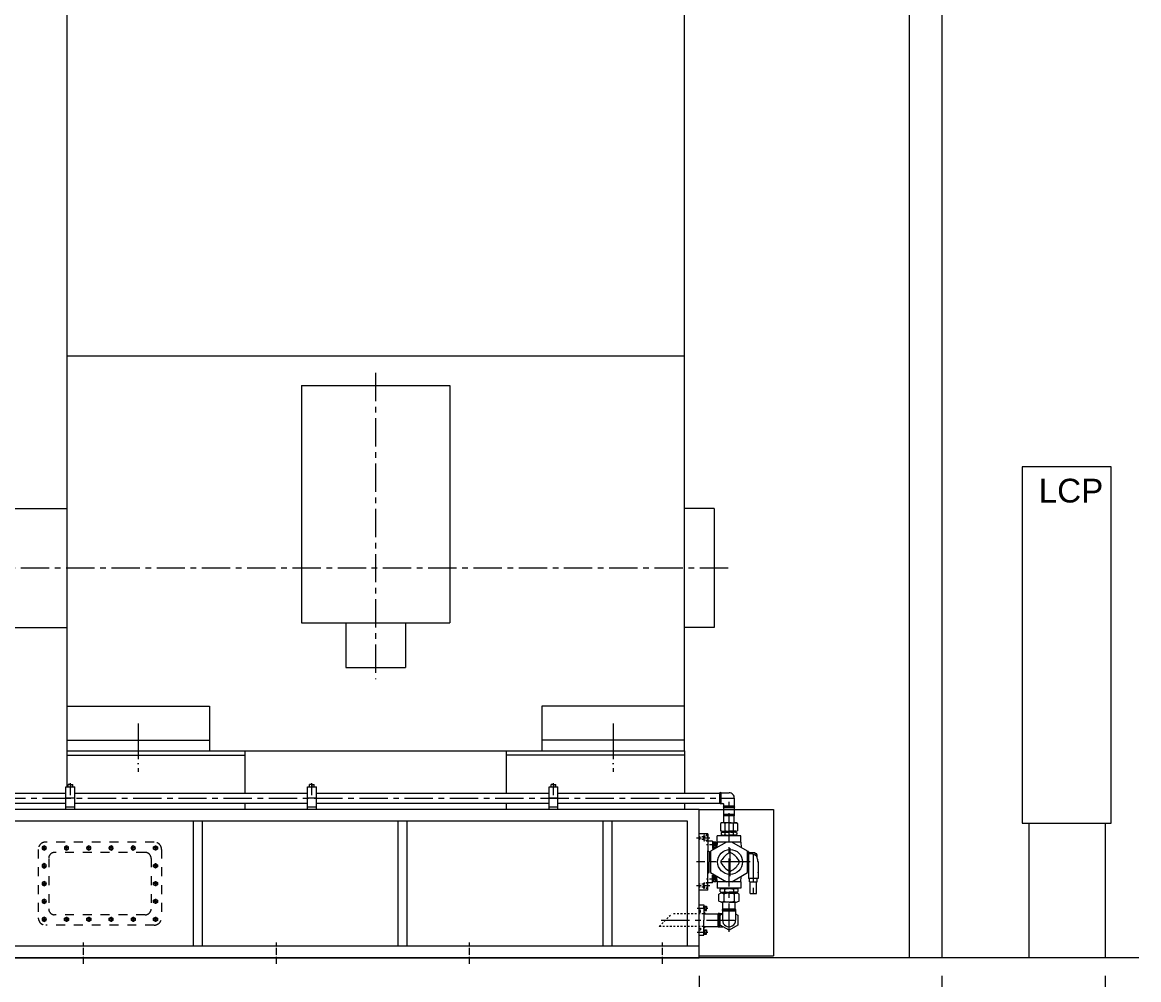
# Model space of a CAD drawing. Header units: inches. Extents: x -7 to 38035, y 41 to 29026.
# Drawn here: x 20346 to 24105, y 16643 to 19866 of the extents above; entities that cross this region are included whole.
import ezdxf

# ---------------------------------------------------------------- set-up
doc = ezdxf.new("R2010")
doc.units = ezdxf.units.IN
doc.header["$MEASUREMENT"] = 0
for name, pattern in [('ACAD_ISO04W100', [30, 24, -3, 0, -3]), ('CENTER', [50.8, 31.75, -6.35, 6.35, -6.35]), ('EB_DASH', [6, 3, -3])]:
    doc.linetypes.add(name, pattern=pattern)
doc.layers.get('Defpoints').update_dxf_attribs({"lineweight": 5})
for name, color, linetype, lineweight in [('06___ANNOTATIONS', 7, 'Continuous', 5), ('CAXA0', 7, 'Continuous', 5), ('CAXA1', 5, 'CENTER', 5)]:
    doc.layers.add(name, color=color, linetype=linetype, lineweight=lineweight)
doc.styles.add('Roman', font='arial.ttf')
doc.styles.get("Standard").update_dxf_attribs({"font": 'arial.ttf'})
doc.dimstyles.new('ISO-25', dxfattribs={"dimscale": 30, "dimtxt": 1.5, "dimasz": 1.5, "dimexe": 2, "dimexo": 2, "dimtad": 1, "dimtih": 1, "dimtoh": 1, "dimdec": 1, "dimlfac": 0.03937, "dimdsep": 46, "dimtxsty": 'Standard', "dimcen": 2.5, "dimclrd": 7, "dimclre": 7, "dimclrt": 7, "dimadec": 0, "dimazin": 0, "dimtfac": 1, "dimtdec": 1, "dimtmove": 0, "dimatfit": 3, "dimfxl": 1, "dimlwd": 5, "dimlwe": 5, "dimarcsym": 0})

# ---------------------------------------------------------------- blocks, each defined once
blk = doc.blocks.new('*D242')
at = {"color": 7, "linetype": 'Continuous', "lineweight": 5, "transparency": 16777216}
for p, q in [((17540.6, 16656.1), (17540.6, 16192.2)), ((22625.7, 16656.1), (22625.7, 16192.2)), ((22565.7, 16252.2), (17600.6, 16252.2))]:
    blk.add_line(p, q, dxfattribs=at)
at = {"color": 7, "transparency": 16777216}
for points in [[(17600.6, 16262.2), (17600.6, 16242.2), (17540.6, 16252.2)], [(22565.7, 16262.2), (22565.7, 16242.2), (22625.7, 16252.2)]]:
    blk.add_solid(points, dxfattribs=at)
at = {"layer": 'Defpoints', "color": 0, "transparency": 16777216}
for p in [(17540.6, 16716.1), (22625.7, 16716.1), (17540.6, 16252.2)]:
    blk.add_point(p, dxfattribs=at)
at = {"color": 7, "lineweight": 5, "transparency": 16777216, "insert": (20085.9, 16376), "char_height": 210, "attachment_point": 5, "style": 'Roman'}
blk.add_mtext('A', dxfattribs=at)
blk = doc.blocks.new('*D250')
at = {"color": 7, "linetype": 'Continuous', "lineweight": 5, "transparency": 16777216}
for p, q in [((23442.9, 16656.1), (23442.9, 15771.9)), ((23992.9, 16656.1), (23992.9, 15771.9)), ((23932.9, 15831.9), (23502.9, 15831.9))]:
    blk.add_line(p, q, dxfattribs=at)
at = {"color": 7, "transparency": 16777216}
for points in [[(23502.9, 15841.9), (23502.9, 15821.9), (23442.9, 15831.9)], [(23932.9, 15841.9), (23932.9, 15821.9), (23992.9, 15831.9)]]:
    blk.add_solid(points, dxfattribs=at)
at = {"layer": 'Defpoints', "color": 0, "transparency": 16777216}
for p in [(23442.9, 16716.1), (23992.9, 16716.1), (23442.9, 15831.9)]:
    blk.add_point(p, dxfattribs=at)
at = {"color": 7, "lineweight": 5, "transparency": 16777216, "insert": (23717.9, 15956.1), "char_height": 210, "width": 37.459, "attachment_point": 5, "style": 'Roman'}
blk.add_mtext('21.7', dxfattribs=at)
blk = doc.blocks.new('*D243')
at = {"color": 7, "linetype": 'Continuous', "lineweight": 5, "transparency": 16777216}
for p, q in [((14452.7, 17017), (14452.7, 15771.9)), ((23442.9, 16650.8), (23442.9, 15771.9)), ((23382.9, 15831.9), (14512.7, 15831.9))]:
    blk.add_line(p, q, dxfattribs=at)
at = {"color": 7, "transparency": 16777216}
for points in [[(14512.7, 15841.9), (14512.7, 15821.9), (14452.7, 15831.9)], [(23382.9, 15841.9), (23382.9, 15821.9), (23442.9, 15831.9)]]:
    blk.add_solid(points, dxfattribs=at)
at = {"layer": 'Defpoints', "color": 0, "transparency": 16777216}
for p in [(14452.7, 17077), (23442.9, 16710.8), (14452.7, 15831.9)]:
    blk.add_point(p, dxfattribs=at)
at = {"color": 7, "lineweight": 5, "transparency": 16777216, "insert": (20092.9, 15959.2), "char_height": 210, "attachment_point": 5, "style": 'Roman'}
blk.add_mtext('C', dxfattribs=at)

msp = doc.modelspace()

# ---------------------------------------------------------------- linework, layer by layer
at = {"color": 7, "lineweight": 5}
for p, q in [((23332.91, 20716.07), (23332.91, 16716.07)), ((23442.91, 20716.07), (23442.91, 16716.07)), ((20495.69, 20288.59), (20495.69, 17413.59)), ((22575.69, 17413.59), (22575.69, 20288.59)), ((20495.69, 18743.59), (22575.69, 18743.59)), ((21285.69, 18643.59), (21785.69, 18643.59)), ((21285.69, 18643.59), (21285.69, 17843.59)), ((21785.69, 18643.59), (21785.69, 17843.59)), ((24012.4, 18369.15), (23712.4, 18369.15)), ((23712.4, 18369.15), (23712.4, 17169.15)), ((24012.4, 17169.15), (24012.4, 18369.15)), ((20175.69, 18228.59), (20495.69, 18228.59)), ((22675.69, 18228.59), (22575.69, 18228.59)), ((22675.69, 18228.59), (22675.69, 17828.59)), ((20175.69, 17828.59), (20495.69, 17828.59)), ((21285.69, 17843.59), (21785.69, 17843.59)), ((21435.69, 17843.59), (21435.69, 17693.59)), ((21635.69, 17843.59), (21635.69, 17693.59)), ((22675.69, 17828.59), (22575.69, 17828.59)), ((21435.69, 17693.59), (21635.69, 17693.59)), ((20495.69, 17563.59), (20975.69, 17563.59)), ((20975.69, 17563.59), (20975.69, 17413.59)), ((22575.69, 17563.59), (22095.69, 17563.59)), ((22095.69, 17563.59), (22095.69, 17413.59)), ((20495.69, 17448.59), (20975.69, 17448.59)), ((22575.69, 17448.59), (22095.69, 17448.59)), ((20495.69, 17413.59), (22575.69, 17413.59)), ((20495.69, 17413.59), (20495.69, 17398.59)), ((21095.69, 17413.59), (21095.69, 17398.59)), ((21975.69, 17413.59), (21975.69, 17398.59)), ((22575.69, 17413.59), (22575.69, 17398.59)), ((20495.69, 17398.59), (21095.69, 17398.59)), ((20495.69, 17398.59), (20495.69, 17292.07)), ((21095.69, 17398.59), (21095.69, 17271.07)), ((22575.69, 17398.59), (21975.69, 17398.59)), ((21975.69, 17398.59), (21975.69, 17271.07)), ((22575.69, 17398.59), (22575.69, 17271.07)), ((20507.82, 17300.07), (20500.03, 17300.07)), ((20500.03, 17292.07), (20500.03, 17300.07)), ((20507.82, 17300.07), (20515.62, 17300.07)), ((20507.82, 17300.07), (20507.82, 17292.07)), ((20515.62, 17292.07), (20515.62, 17300.07)), ((21321.24, 17300.07), (21313.45, 17300.07)), ((21313.45, 17292.07), (21313.45, 17300.07)), ((21321.24, 17300.07), (21329.04, 17300.07)), ((21321.24, 17300.07), (21321.24, 17292.07)), ((21329.04, 17292.07), (21329.04, 17300.07)), ((22134.66, 17300.07), (22126.87, 17300.07)), ((22126.87, 17292.07), (22126.87, 17300.07)), ((22134.66, 17300.07), (22142.46, 17300.07)), ((22134.66, 17300.07), (22134.66, 17292.07)), ((22142.46, 17292.07), (22142.46, 17300.07)), ((19809.4, 17271.07), (20492.82, 17271.07)), ((20492.82, 17216.07), (20492.82, 17292.07)), ((20492.82, 17292.07), (20522.82, 17292.07)), ((20522.82, 17216.07), (20522.82, 17292.07)), ((20522.82, 17271.07), (21306.24, 17271.07)), ((21306.24, 17216.07), (21306.24, 17292.07)), ((21306.24, 17292.07), (21336.24, 17292.07)), ((21336.24, 17216.07), (21336.24, 17292.07)), ((21336.24, 17271.07), (22119.66, 17271.07)), ((22119.66, 17216.07), (22119.66, 17292.07)), ((22119.66, 17292.07), (22149.66, 17292.07)), ((22149.66, 17216.07), (22149.66, 17292.07)), ((22149.66, 17271.07), (22693.67, 17271.07)), ((22695.69, 17267.57), (22693.67, 17271.07)), ((22693.67, 17271.07), (22693.67, 17237.07)), ((22695.69, 17267.57), (22698.84, 17272.07)), ((22695.69, 17254.07), (22695.69, 17267.57)), ((22695.69, 17266.57), (22695.69, 17267.57)), ((22698.84, 17272.07), (22725.69, 17272.07)), ((22698.84, 17236.07), (22698.84, 17272.07)), ((19809.4, 17237.07), (20492.82, 17237.07)), ((20522.82, 17254.07), (20492.82, 17254.07)), ((20492.82, 17224.07), (20522.82, 17224.07)), ((20522.82, 17237.07), (21306.24, 17237.07)), ((21095.69, 17237.07), (21095.69, 17216.07)), ((21336.24, 17254.07), (21306.24, 17254.07)), ((21306.24, 17224.07), (21336.24, 17224.07)), ((21336.24, 17237.07), (22119.66, 17237.07)), ((21975.69, 17237.07), (21975.69, 17216.07)), ((22149.66, 17254.07), (22119.66, 17254.07)), ((22119.66, 17224.07), (22149.66, 17224.07)), ((22149.66, 17237.07), (22693.67, 17237.07)), ((22575.69, 17237.07), (22575.69, 17216.07)), ((22695.69, 17240.57), (22693.67, 17237.07)), ((22695.69, 17254.07), (22695.69, 17240.57)), ((22695.69, 17240.57), (22698.84, 17236.07)), ((22698.84, 17236.07), (22704.72, 17236.07)), ((22707.72, 17227.15), (22707.72, 17233.07)), ((22712.13, 17224.07), (22707.72, 17227.15)), ((22743.66, 17227.15), (22707.72, 17227.15)), ((22712.13, 17224.07), (22707.72, 17220.98)), ((22707.72, 17199.15), (22707.72, 17220.98)), ((22743.66, 17220.98), (22707.72, 17220.98)), ((22712.13, 17224.07), (22739.25, 17224.07)), ((22739.25, 17224.07), (22743.66, 17227.15)), ((22739.25, 17224.07), (22743.66, 17220.98)), ((22743.66, 17227.15), (22743.66, 17252.99)), ((22743.66, 17199.15), (22743.66, 17220.98)), ((22625.69, 17216.07), (19190.23, 17216.07)), ((22625.69, 16716.07), (22625.69, 17216.07)), ((22625.69, 16756.07), (22625.69, 17216.07)), ((22625.69, 17216.07), (22875.69, 17216.07)), ((22712.13, 17196.07), (22707.72, 17199.15)), ((22743.66, 17199.15), (22707.72, 17199.15)), ((22712.13, 17196.07), (22708.64, 17194.04)), ((22742.66, 17194.09), (22708.72, 17194.09)), ((22708.74, 17171.1), (22708.72, 17194.09)), ((22739.25, 17196.07), (22712.13, 17196.07)), ((22739.25, 17196.07), (22743.66, 17199.15)), ((22739.25, 17196.07), (22742.66, 17194.09)), ((22742.65, 17171.1), (22742.66, 17194.09)), ((22875.69, 17216.07), (22875.69, 16722.8)), ((22585.69, 17176.07), (18457.01, 17176.07)), ((20922.06, 16756.07), (20922.06, 17176.07)), ((20952.06, 16756.07), (20952.06, 17176.07)), ((21612.06, 16756.07), (21612.06, 17176.07)), ((21642.06, 16756.07), (21642.06, 17176.07)), ((22302.06, 16756.07), (22302.06, 17176.07)), ((22332.06, 16756.07), (22332.06, 17176.07)), ((22585.69, 16756.07), (22585.69, 17176.07)), ((22697.43, 17168.92), (22697.41, 17144.3)), ((22697.43, 17168.92), (22697.41, 17144.3)), ((22701.2, 17142.11), (22697.41, 17144.3)), ((22701.2, 17142.11), (22697.41, 17144.3)), ((22701.22, 17171.11), (22697.43, 17168.92)), ((22701.22, 17171.11), (22697.43, 17168.92)), ((22725.73, 17171.08), (22701.22, 17171.11)), ((22725.73, 17171.08), (22701.22, 17171.11)), ((22711.58, 17168.91), (22711.56, 17144.29)), ((22711.58, 17168.91), (22711.56, 17144.29)), ((22725.65, 17171.08), (22750.16, 17171.11)), ((22725.65, 17171.08), (22750.16, 17171.11)), ((22739.8, 17168.91), (22739.82, 17144.29)), ((22739.8, 17168.91), (22739.82, 17144.29)), ((22750.16, 17171.11), (22753.95, 17168.92)), ((22750.16, 17171.11), (22753.95, 17168.92)), ((22750.19, 17142.11), (22753.97, 17144.3)), ((22750.19, 17142.11), (22753.97, 17144.3)), ((22753.95, 17168.92), (22753.97, 17144.3)), ((22753.95, 17168.92), (22753.97, 17144.3)), ((23712.4, 17169.15), (24012.4, 17169.15)), ((23735.45, 17169.15), (23735.45, 16716.07)), ((23992.91, 17169.15), (23992.91, 16716.07)), ((22625.69, 16951.07), (22625.69, 17141.07)), ((22654.59, 17134.07), (22625.69, 17134.07)), ((22654.59, 17134.07), (22654.59, 17076.92)), ((22670.59, 17109.07), (22654.59, 17109.07)), ((22716.74, 17106.07), (22663.19, 17075.15)), ((22670.59, 17109.07), (22670.59, 17084.02)), ((22681.09, 17106.07), (22673.09, 17106.07)), ((22673.09, 17106.07), (22673.09, 17088.07)), ((22681.09, 17106.07), (22681.09, 17088.07)), ((22686.14, 17106.07), (22684.83, 17087.64)), ((22686.14, 17106.07), (22686.14, 17127.07)), ((22765.24, 17127.07), (22686.14, 17127.07)), ((22765.24, 17127.07), (22686.14, 17127.07)), ((22765.24, 17106.07), (22686.14, 17106.07)), ((22702.7, 17139.07), (22699.4, 17137.16)), ((22699.4, 17137.16), (22699.4, 17130.97)), ((22702.7, 17129.07), (22699.4, 17130.97)), ((22701.2, 17142.11), (22725.71, 17142.08)), ((22701.2, 17142.11), (22725.71, 17142.08)), ((22702.7, 17139.07), (22725.69, 17139.07)), ((22702.7, 17129.07), (22725.69, 17129.07)), ((22704.69, 17127.07), (22704.69, 17129.07)), ((22706.21, 17142.1), (22706.2, 17139.07)), ((22706.21, 17142.1), (22706.2, 17139.07)), ((22711.55, 17137.07), (22711.55, 17131.06)), ((22750.19, 17142.11), (22725.68, 17142.08)), ((22750.19, 17142.11), (22725.68, 17142.08)), ((22748.68, 17139.07), (22725.69, 17139.07)), ((22748.68, 17129.07), (22725.69, 17129.07)), ((22788.19, 17075.15), (22734.64, 17106.07)), ((22739.83, 17137.07), (22739.83, 17131.06)), ((22745.18, 17142.1), (22745.18, 17139.07)), ((22745.18, 17142.1), (22745.18, 17139.07)), ((22746.69, 17127.07), (22746.69, 17129.07)), ((22748.68, 17139.07), (22751.98, 17137.16)), ((22748.68, 17129.07), (22751.98, 17130.97)), ((22751.98, 17137.16), (22751.98, 17130.97)), ((22765.24, 17106.07), (22765.24, 17127.07)), ((22765.24, 17106.07), (22765.24, 17127.07)), ((22765.24, 17106.07), (22766.56, 17087.64)), ((22654.59, 16944.07), (22654.59, 17076.92)), ((22654.59, 17076.92), (22659, 17074.3)), ((22659, 17074.3), (22659, 17039.07)), ((22663.19, 17075.15), (22663.19, 17002.98)), ((22673.09, 17104.76), (22670.59, 17104.76)), ((22673.09, 17096.34), (22670.59, 17098.53)), ((22673.09, 17095.58), (22670.59, 17097.76)), ((22673.09, 17089.37), (22670.59, 17089.37)), ((22670.59, 17084.02), (22678.56, 17084.02)), ((22681.09, 17101.02), (22673.09, 17101.02)), ((22681.09, 17093.11), (22673.09, 17093.11)), ((22681.09, 17088.07), (22673.09, 17088.07)), ((22788.19, 17002.98), (22788.19, 17075.15)), ((22791.59, 17074.07), (22788.19, 17074.07)), ((22791.59, 17074.07), (22791.59, 16995.46)), ((22791.59, 17071.07), (22812.09, 17071.07)), ((22812.09, 17071.07), (22812.09, 17062.34)), ((22659, 17003.83), (22659, 17039.07)), ((22804.81, 17066.58), (22791.59, 17066.58)), ((22806.31, 17065.04), (22806.31, 17065.08)), ((22817.77, 17066.58), (22812.09, 17066.58)), ((22819.77, 17056.43), (22819.77, 17064.58)), ((22819.77, 17064.58), (22819.77, 17056.43)), ((22822.08, 17048.57), (22822.08, 17040.06)), ((22822.08, 17040.06), (22823.34, 17040.06)), ((22823.34, 17040.06), (22823.34, 17004.07)), ((22654.59, 17001.21), (22659, 17003.83)), ((22663.19, 17002.98), (22716.74, 16972.07)), ((22670.59, 16969.07), (22670.59, 16994.11)), ((22670.59, 16994.11), (22678.56, 16994.11)), ((22734.64, 16972.07), (22788.19, 17002.98)), ((22791.59, 17004.07), (22788.19, 17004.07)), ((22791.59, 17004.07), (22791.59, 16995.46)), ((22791.59, 17002.07), (22791.59, 16983.07)), ((22823.59, 17004.07), (22823.34, 17004.07)), ((22823.59, 17004.07), (22823.59, 16983.07)), ((22823.59, 17002.07), (22823.59, 17004.07)), ((22670.59, 16969.07), (22654.59, 16969.07)), ((22673.09, 16988.76), (22670.59, 16988.76)), ((22673.09, 16980.34), (22670.59, 16982.53)), ((22673.09, 16979.58), (22670.59, 16981.76)), ((22673.09, 16973.37), (22670.59, 16973.37)), ((22681.09, 16990.07), (22673.09, 16990.07)), ((22673.09, 16972.07), (22673.09, 16990.07)), ((22681.09, 16985.02), (22673.09, 16985.02)), ((22681.09, 16977.11), (22673.09, 16977.11)), ((22681.09, 16972.07), (22673.09, 16972.07)), ((22681.09, 16972.07), (22681.09, 16990.07)), ((22686.14, 16972.07), (22684.83, 16990.49)), ((22765.24, 16972.07), (22686.14, 16972.07)), ((22686.14, 16972.07), (22686.14, 16951.07)), ((22765.24, 16972.07), (22766.56, 16990.49)), ((22765.24, 16972.07), (22765.24, 16951.07)), ((22765.24, 16972.07), (22765.24, 16951.07)), ((22823.59, 16983.07), (22791.59, 16983.07)), ((22794.59, 16972.57), (22794.59, 16983.07)), ((22794.59, 16972.57), (22820.59, 16972.57)), ((22796.59, 16932.57), (22796.59, 16972.57)), ((22818.59, 16932.57), (22818.59, 16972.57)), ((22820.59, 16972.57), (22820.59, 16983.07)), ((22654.59, 16944.07), (22625.69, 16944.07)), ((22725.69, 16951.07), (22686.14, 16951.07)), ((22725.69, 16951.07), (22686.14, 16951.07)), ((22691.7, 16907.07), (22691.7, 16931.07)), ((22698.7, 16949.07), (22695.4, 16947.16)), ((22695.4, 16938.97), (22695.4, 16947.16)), ((22698.7, 16937.07), (22695.4, 16938.97)), ((22698.7, 16949.07), (22725.69, 16949.07)), ((22698.7, 16937.07), (22725.69, 16937.07)), ((22699.24, 16951.07), (22699.24, 16949.07)), ((22725.69, 16934.07), (22700.06, 16934.07)), ((22700.8, 16934.07), (22700.8, 16937.07)), ((22708.44, 16931.07), (22708.44, 16907.07)), ((22711.03, 16947.07), (22711.03, 16939.06)), ((22765.24, 16951.07), (22725.69, 16951.07)), ((22752.68, 16949.07), (22725.69, 16949.07)), ((22752.68, 16937.07), (22725.69, 16937.07)), ((22725.69, 16922.14), (22725.69, 16922.14)), ((22725.69, 16922.14), (22725.69, 16922.14)), ((22725.7, 16934.07), (22751.32, 16934.07)), ((22740.35, 16947.07), (22740.35, 16939.06)), ((22742.95, 16931.07), (22742.95, 16907.07)), ((22765.24, 16951.07), (22746.69, 16951.07)), ((22750.59, 16934.07), (22750.59, 16937.07)), ((22752.15, 16951.07), (22752.15, 16949.07)), ((22752.68, 16949.07), (22755.98, 16947.16)), ((22752.68, 16937.07), (22755.98, 16938.97)), ((22755.98, 16938.97), (22755.98, 16947.16)), ((22759.69, 16907.07), (22759.69, 16931.07)), ((22796.59, 16932.57), (22818.59, 16932.57)), ((22625.69, 16894.07), (22640.69, 16894.07)), ((22640.69, 16894.07), (22640.69, 16843.07)), ((22640.69, 16883.07), (22640.69, 16890.57)), ((22643.19, 16889.63), (22640.69, 16889.63)), ((22643.19, 16882.35), (22640.69, 16884.55)), ((22643.19, 16881.53), (22640.69, 16883.73)), ((22643.19, 16890.57), (22650.19, 16890.57)), ((22643.19, 16890.57), (22643.19, 16875.57)), ((22650.19, 16886.82), (22643.19, 16886.82)), ((22650.19, 16890.57), (22650.19, 16883.07)), ((22650.19, 16875.57), (22650.19, 16883.07)), ((22725.69, 16904.07), (22700.06, 16904.07)), ((22704.7, 16880.58), (22704.7, 16904.07)), ((22704.7, 16880.58), (22725.69, 16880.58)), ((22704.7, 16880.58), (22746.69, 16880.58)), ((22704.7, 16880.58), (22708.2, 16878.07)), ((22725.7, 16904.07), (22751.32, 16904.07)), ((22746.69, 16880.58), (22743.19, 16878.07)), ((22746.69, 16880.58), (22746.69, 16904.07)), ((22643.19, 16876.51), (22640.69, 16876.51)), ((22640.69, 16864.06), (22688.68, 16864.06)), ((22640.69, 16792.07), (22640.69, 16843.07)), ((22650.19, 16879.32), (22643.19, 16879.32)), ((22643.19, 16875.57), (22650.19, 16875.57)), ((22690.69, 16860.57), (22688.68, 16864.06)), ((22688.68, 16822.08), (22688.68, 16864.06)), ((22693.85, 16865.07), (22690.69, 16860.57)), ((22690.69, 16860.56), (22690.69, 16843.06)), ((22690.69, 16825.58), (22690.69, 16843.08)), ((22693.84, 16865.07), (22703.7, 16865.07)), ((22693.84, 16865.07), (22693.84, 16821.07)), ((22693.84, 16821.07), (22693.84, 16865.07)), ((22708.2, 16878.07), (22703.7, 16874.92)), ((22703.7, 16874.92), (22747.7, 16874.92)), ((22703.7, 16874.92), (22703.7, 16843.07)), ((22708.2, 16878.07), (22725.7, 16878.07)), ((22743.19, 16878.07), (22725.69, 16878.07)), ((22725.69, 16878.07), (22725.7, 16878.07)), ((22743.19, 16878.07), (22747.69, 16874.92)), ((22747.69, 16874.92), (22747.69, 16843.07)), ((22640.69, 16822.08), (22688.68, 16822.08)), ((22643.19, 16810.57), (22650.19, 16810.57)), ((22643.19, 16810.57), (22643.19, 16795.57)), ((22650.19, 16806.82), (22643.19, 16806.82)), ((22650.19, 16810.57), (22650.19, 16803.07)), ((22690.69, 16825.57), (22688.68, 16822.08)), ((22693.85, 16821.07), (22690.69, 16825.57)), ((22693.84, 16821.07), (22704.91, 16821.07)), ((22625.69, 16792.07), (22640.69, 16792.07)), ((22643.19, 16802.35), (22640.69, 16804.55)), ((22643.19, 16801.53), (22640.69, 16803.73)), ((22650.19, 16799.32), (22643.19, 16799.32)), ((22643.19, 16795.57), (22650.19, 16795.57)), ((22650.19, 16795.57), (22650.19, 16803.07)), ((17540.56, 16756.07), (22625.69, 16756.07)), ((24105.29, 16716.07), (14273.24, 16716.07)), ((17540.56, 16716.07), (22625.69, 16716.07)), ((22625.69, 16722.8), (22875.69, 16722.8))]:
    msp.add_line(p, q, dxfattribs=at)
at = {"color": 7, "linetype": 'ACAD_ISO04W100', "lineweight": 5, "ltscale": 5}
for p, q in [((20735.69, 17505.35), (20735.69, 17342.02)), ((22335.69, 17505.35), (22335.69, 17342.02))]:
    msp.add_line(p, q, dxfattribs=at)
at = {"color": 7, "linetype": 'ACAD_ISO04W100', "lineweight": 5}
for p, q in [((20507.82, 17264.29), (20507.82, 17304.03)), ((21321.24, 17264.29), (21321.24, 17304.03)), ((22134.66, 17264.29), (22134.66, 17304.03)), ((22661.65, 17119.07), (22616.69, 17119.07)), ((22683.93, 17097.07), (22649.54, 17097.07)), ((22661.65, 16959.07), (22616.69, 16959.07)), ((22683.93, 16981.07), (22649.54, 16981.07)), ((22617.93, 16883.07), (22654.29, 16883.07)), ((20552.01, 16695.9), (20552.01, 16767.88)), ((21202.01, 16695.9), (21202.01, 16767.88)), ((21852.01, 16695.9), (21852.01, 16767.88)), ((22502.01, 16695.9), (22502.01, 16767.88)), ((22617.93, 16803.07), (22654.29, 16803.07))]:
    msp.add_line(p, q, dxfattribs=at)
at = {"color": 7, "linetype": 'EB_DASH', "lineweight": 5, "ltscale": 10}
for p, q in [((20789.56, 17106.07), (20424.56, 17106.07)), ((20399.56, 17081.07), (20399.56, 16851.07)), ((20412.06, 17086.07), (20427.06, 17086.07)), ((20419.56, 17094.54), (20419.56, 17077.71)), ((20759.56, 17071.07), (20454.56, 17071.07)), ((20502.06, 17086.13), (20487.06, 17086.13)), ((20494.56, 17077.65), (20494.56, 17094.48)), ((20577.06, 17086.13), (20562.06, 17086.13)), ((20569.56, 17077.65), (20569.56, 17094.48)), ((20652.06, 17086.13), (20637.06, 17086.13)), ((20644.56, 17077.65), (20644.56, 17094.48)), ((20727.06, 17086.07), (20712.06, 17086.07)), ((20725.26, 17086.07), (20713.86, 17086.07)), ((20719.56, 17077.59), (20719.56, 17094.42)), ((20719.56, 17080.36), (20719.56, 17091.77)), ((20802.06, 17086.07), (20787.06, 17086.07)), ((20794.56, 17094.54), (20794.56, 17077.71)), ((20814.56, 17081.07), (20814.56, 16851.07)), ((20419.56, 17034.54), (20419.56, 17017.71)), ((20419.56, 17031.77), (20419.56, 17020.36)), ((20434.56, 17051.07), (20434.56, 16881.07)), ((20779.56, 17051.07), (20779.56, 16881.07)), ((20794.56, 17034.54), (20794.56, 17017.71)), ((20794.56, 17031.77), (20794.56, 17020.36)), ((20412.06, 17026.07), (20427.06, 17026.07)), ((20413.86, 17026.07), (20425.26, 17026.07)), ((20802.06, 17026.07), (20787.06, 17026.07)), ((20800.26, 17026.07), (20788.86, 17026.07)), ((20412.06, 16966.07), (20427.06, 16966.07)), ((20413.86, 16966.07), (20425.26, 16966.07)), ((20419.56, 16974.54), (20419.56, 16957.71)), ((20419.56, 16971.77), (20419.56, 16960.36)), ((20802.06, 16966.07), (20787.06, 16966.07)), ((20800.26, 16966.07), (20788.86, 16966.07)), ((20794.56, 16974.54), (20794.56, 16957.71)), ((20794.56, 16971.77), (20794.56, 16960.36)), ((20412.06, 16906.07), (20427.06, 16906.07)), ((20413.86, 16906.07), (20425.26, 16906.07)), ((20419.56, 16914.54), (20419.56, 16897.71)), ((20419.56, 16911.77), (20419.56, 16900.36)), ((20802.06, 16906.07), (20787.06, 16906.07)), ((20800.26, 16906.07), (20788.86, 16906.07)), ((20794.56, 16914.54), (20794.56, 16897.71)), ((20794.56, 16911.77), (20794.56, 16900.36)), ((20412.06, 16846.07), (20427.06, 16846.07)), ((20413.86, 16846.07), (20425.26, 16846.07)), ((20419.56, 16854.54), (20419.56, 16837.71)), ((20419.56, 16851.77), (20419.56, 16840.36)), ((20759.56, 16861.07), (20454.56, 16861.07)), ((20502.06, 16846), (20487.06, 16846)), ((20494.56, 16854.48), (20494.56, 16837.65)), ((20577.06, 16846), (20562.06, 16846)), ((20569.56, 16854.48), (20569.56, 16837.65)), ((20652.06, 16846), (20637.06, 16846)), ((20644.56, 16854.48), (20644.56, 16837.65)), ((20727.06, 16846.07), (20712.06, 16846.07)), ((20725.26, 16846.07), (20713.86, 16846.07)), ((20719.56, 16854.54), (20719.56, 16837.71)), ((20719.56, 16851.77), (20719.56, 16840.36)), ((20802.06, 16846.07), (20787.06, 16846.07)), ((20800.26, 16846.07), (20788.86, 16846.07)), ((20794.56, 16854.54), (20794.56, 16837.71)), ((20794.56, 16851.77), (20794.56, 16840.36)), ((20789.56, 16826.07), (20424.56, 16826.07))]:
    msp.add_line(p, q, dxfattribs=at)
at = {"color": 7, "linetype": 'EB_DASH', "lineweight": 5, "ltscale": 2}
for p, q in [((22640.69, 17124.07), (22625.69, 17124.07)), ((22640.69, 17114.07), (22625.69, 17114.07)), ((22640.69, 17129.07), (22640.69, 17109.07)), ((22654.59, 17129.07), (22640.69, 17129.07)), ((22643.19, 17126.76), (22640.69, 17126.76)), ((22643.19, 17118.34), (22640.69, 17120.53)), ((22643.19, 17117.58), (22640.69, 17119.76)), ((22643.19, 17111.37), (22640.69, 17111.37)), ((22654.59, 17109.07), (22640.69, 17109.07)), ((22653.19, 17127.07), (22643.19, 17127.07)), ((22643.19, 17127.07), (22643.19, 17111.07)), ((22653.19, 17111.07), (22643.19, 17111.07)), ((22653.19, 17127.07), (22653.19, 17111.07)), ((22640.69, 16964.07), (22625.69, 16964.07)), ((22640.69, 16949.07), (22640.69, 16969.07)), ((22654.59, 16969.07), (22640.69, 16969.07)), ((22643.19, 16966.76), (22640.69, 16966.76)), ((22643.19, 16958.34), (22640.69, 16960.53)), ((22643.19, 16957.58), (22640.69, 16959.76)), ((22643.19, 16951.07), (22643.19, 16967.07)), ((22653.19, 16967.07), (22643.19, 16967.07)), ((22653.19, 16951.07), (22653.19, 16967.07)), ((22640.69, 16954.07), (22625.69, 16954.07)), ((22643.19, 16951.37), (22640.69, 16951.37)), ((22654.59, 16949.07), (22640.69, 16949.07)), ((22653.19, 16951.07), (22643.19, 16951.07)), ((22490.69, 16822.08), (22532.68, 16864.06)), ((22640.69, 16864.06), (22532.68, 16864.06)), ((22629.39, 16876.37), (22625.69, 16876.37)), ((22625.69, 16870.07), (22629.39, 16870.07)), ((22629.39, 16870.07), (22629.39, 16876.37)), ((22640.69, 16822.08), (22490.69, 16822.08)), ((22625.69, 16816.07), (22629.39, 16816.07)), ((22629.39, 16809.77), (22625.69, 16809.77)), ((22629.39, 16816.07), (22629.39, 16809.77))]:
    msp.add_line(p, q, dxfattribs=at)
at = {"color": 7, "linetype": 'EB_DASH', "lineweight": 5, "ltscale": 10}
for points in [[(20419.56, 17078.57), (20426.06, 17082.32), (20426.06, 17089.82), (20419.56, 17093.57), (20413.07, 17089.82), (20413.07, 17082.32)], [(20494.56, 17093.63), (20488.07, 17089.88), (20488.07, 17082.38), (20494.56, 17078.63), (20501.06, 17082.38), (20501.06, 17089.88)], [(20569.56, 17093.63), (20563.07, 17089.88), (20563.07, 17082.38), (20569.56, 17078.63), (20576.06, 17082.38), (20576.06, 17089.88)], [(20644.56, 17093.63), (20638.07, 17089.88), (20638.07, 17082.38), (20644.56, 17078.63), (20651.06, 17082.38), (20651.06, 17089.88)], [(20719.56, 17093.57), (20713.07, 17089.82), (20713.07, 17082.32), (20719.56, 17078.57), (20726.06, 17082.32), (20726.06, 17089.82)], [(20794.56, 17078.57), (20788.07, 17082.32), (20788.07, 17089.82), (20794.56, 17093.57), (20801.06, 17089.82), (20801.06, 17082.32)], [(20419.56, 17018.57), (20426.06, 17022.32), (20426.06, 17029.82), (20419.56, 17033.57), (20413.07, 17029.82), (20413.07, 17022.32)], [(20794.56, 17018.57), (20788.07, 17022.32), (20788.07, 17029.82), (20794.56, 17033.57), (20801.06, 17029.82), (20801.06, 17022.32)], [(20419.56, 16958.57), (20426.06, 16962.32), (20426.06, 16969.82), (20419.56, 16973.57), (20413.07, 16969.82), (20413.07, 16962.32)], [(20794.56, 16958.57), (20788.07, 16962.32), (20788.07, 16969.82), (20794.56, 16973.57), (20801.06, 16969.82), (20801.06, 16962.32)], [(20419.56, 16898.57), (20426.06, 16902.32), (20426.06, 16909.82), (20419.56, 16913.57), (20413.07, 16909.82), (20413.07, 16902.32)], [(20794.56, 16898.57), (20788.07, 16902.32), (20788.07, 16909.82), (20794.56, 16913.57), (20801.06, 16909.82), (20801.06, 16902.32)], [(20419.56, 16838.57), (20426.06, 16842.32), (20426.06, 16849.82), (20419.56, 16853.57), (20413.07, 16849.82), (20413.07, 16842.32)], [(20494.56, 16838.5), (20488.07, 16842.25), (20488.07, 16849.75), (20494.56, 16853.5), (20501.06, 16849.75), (20501.06, 16842.25)], [(20569.56, 16838.5), (20563.07, 16842.25), (20563.07, 16849.75), (20569.56, 16853.5), (20576.06, 16849.75), (20576.06, 16842.25)], [(20644.56, 16838.5), (20638.07, 16842.25), (20638.07, 16849.75), (20644.56, 16853.5), (20651.06, 16849.75), (20651.06, 16842.25)], [(20719.56, 16838.57), (20713.07, 16842.32), (20713.07, 16849.82), (20719.56, 16853.57), (20726.06, 16849.82), (20726.06, 16842.32)], [(20794.56, 16838.57), (20788.07, 16842.32), (20788.07, 16849.82), (20794.56, 16853.57), (20801.06, 16849.82), (20801.06, 16842.32)]]:
    msp.add_lwpolyline(points, close=True, dxfattribs=at)
at = {"color": 7, "lineweight": 5}
msp.add_lwpolyline([(22747.69, 16864.37), (22755.13, 16860.07), (22755.13, 16826.07), (22725.69, 16809.07), (22696.25, 16826.07), (22696.25, 16860.07), (22703.7, 16864.37)], dxfattribs=at)
at = {"color": 7, "linetype": 'EB_DASH', "lineweight": 5, "ltscale": 10}
for centre in [(20419.56, 17086.13), (20494.56, 17086.07), (20569.56, 17086.07), (20644.56, 17086.07), (20719.56, 17086), (20794.56, 17086.13), (20419.56, 17026.13), (20794.56, 17026.13), (20419.56, 16966.13), (20794.56, 16966.13), (20419.56, 16906.13), (20794.56, 16906.13), (20419.56, 16846.13), (20494.56, 16846.07), (20569.56, 16846.07), (20644.56, 16846.07), (20719.56, 16846.13), (20794.56, 16846.13)]:
    msp.add_circle(centre, 6.15, dxfattribs=at)
at = {"color": 7, "lineweight": 5}
msp.add_circle((22729.18, 17039.07), 42, dxfattribs=at)
for centre, radius, start, end in [((22696.76, 17268.94), 3.75, 56.35444, 145.53304), ((22725.69, 17254.07), 18, 356.56559, 90), ((22696.76, 17239.19), 3.75, 214.46696, 303.64556), ((22704.72, 17233.07), 3, 0, 90), ((22710.8, 17224.07), 4.36, 134.87201, 225.12799), ((22740.59, 17224.07), 4.36, 314.87201, 45.12799), ((22710.18, 17197.01), 3.26, 138.86476, 243.4994), ((22741.21, 17197.01), 3.26, 296.5006, 41.13524), ((22704.49, 17154.63), 12.53, 235.56432, 304.33281), ((22704.49, 17154.63), 12.53, 235.56432, 304.33281), ((22704.5, 17158.57), 12.53, 55.56432, 124.33281), ((22704.5, 17158.57), 12.53, 55.56432, 124.33281), ((22725.75, 17188.91), 46.83, 252.36061, 269.94857), ((22725.75, 17188.91), 46.83, 252.36061, 269.94857), ((22725.69, 17124.26), 46.83, 89.94857, 107.53652), ((22725.69, 17124.26), 46.83, 89.94857, 107.53652), ((22725.69, 17124.26), 46.83, 72.46348, 90.05143), ((22725.69, 17124.26), 46.83, 72.46348, 90.05143), ((22725.63, 17188.91), 46.83, 270.05143, 287.63939), ((22725.63, 17188.91), 46.83, 270.05143, 287.63939), ((22746.89, 17158.57), 12.53, 55.66719, 124.43568), ((22746.89, 17158.57), 12.53, 55.66719, 124.43568), ((22746.89, 17154.63), 12.53, 235.66719, 304.43568), ((22746.89, 17154.63), 12.53, 235.66719, 304.43568), ((22705.46, 17128.75), 10.32, 53.7922, 118.48426), ((22705.46, 17139.38), 10.32, 241.51574, 306.2078), ((22726.9, 17079.33), 59.75, 91.15817, 104.88393), ((22726.9, 17188.8), 59.75, 255.11607, 268.84183), ((22724.48, 17079.33), 59.75, 75.11607, 88.84183), ((22724.48, 17188.8), 59.75, 271.15817, 284.88393), ((22745.93, 17128.75), 10.32, 61.51574, 126.2078), ((22745.93, 17139.38), 10.32, 233.7922, 298.48426), ((22759.75, 17008.04), 69.77, 119.6427, 149.25963), ((22729.59, 17062.57), 7.5, 51.87567, 125.43403), ((22703.82, 17013.9), 62.46, 27.21995, 60.87656), ((22705.68, 17039.07), 7.5, 141.87618, 218.12382), ((22759.75, 17070.11), 69.77, 210.74037, 240.3573), ((22703.82, 17064.24), 62.46, 299.12344, 332.78005), ((22752.68, 17039.07), 7.5, 332.46706, 27.53294), ((22804.81, 17065.08), 1.5, 0, 90), ((22808.31, 17065.04), 2, 180.00003, 267.49654), ((22807.59, 17048.57), 14.49, 0, 87.49662), ((22817.77, 17064.58), 2, 0, 90), ((22729.59, 17015.58), 7.5, 234.56321, 308.12709), ((22713.72, 16882.8), 53.05, 104.91691, 114.52925), ((22702.99, 16931.77), 17.29, 62.26612, 111.99703), ((22702.99, 16954.37), 17.29, 248.00297, 297.73388), ((22696.53, 16912.3), 22.22, 57.59831, 78.32237), ((22725.69, 16882.97), 51.09, 90, 109.73161), ((22726.38, 16889.33), 59.75, 91.15817, 104.88393), ((22726.38, 16996.8), 59.75, 255.11607, 268.84183), ((22725.7, 16882.97), 51.09, 70.26839, 90), ((22725, 16889.33), 59.75, 75.11607, 88.84183), ((22725, 16996.8), 59.75, 271.15817, 284.88393), ((22748.4, 16931.77), 17.29, 68.00297, 117.73388), ((22748.4, 16954.37), 17.29, 242.26612, 291.99703), ((22754.85, 16912.3), 22.22, 101.67763, 122.40169), ((22737.66, 16882.8), 53.05, 65.47075, 75.08309), ((22713.72, 16955.33), 53.05, 245.47075, 255.08309), ((22696.53, 16925.83), 22.22, 281.67763, 302.40169), ((22706.58, 16877.32), 3.76, 120.175, 219.71133), ((22725.69, 16955.16), 51.09, 250.26839, 270), ((22725.7, 16955.16), 51.09, 270, 289.73161), ((22754.85, 16925.83), 22.22, 237.59831, 258.32237), ((22744.8, 16877.32), 3.76, 320.28867, 59.825), ((22737.66, 16955.33), 53.05, 284.91691, 294.52925), ((22640.69, 16864.06), 5, 0, 90), ((22691.63, 16862.65), 3.28, 47.67301, 154.38251), ((22725.69, 16843.07), 22, 179.00789, 0.99211), ((22640.69, 16822.08), 5, 270, 0), ((22691.63, 16823.5), 3.28, 205.61749, 312.32699)]:
    msp.add_arc(centre, radius, start, end, dxfattribs=at)
at = {"color": 7, "linetype": 'EB_DASH', "lineweight": 5, "ltscale": 10}
for centre, radius, start, end in [((20424.56, 17081.07), 25, 90, 180), ((20789.56, 17081.07), 25, 0, 90), ((20454.56, 17051.07), 20, 90, 180), ((20759.56, 17051.07), 20, 0, 90), ((20454.56, 16881.07), 20, 180, 270), ((20759.56, 16881.07), 20, 270, 0), ((20424.56, 16851.07), 25, 180, 270), ((20789.56, 16851.07), 25, 270, 0)]:
    msp.add_arc(centre, radius, start, end, dxfattribs=at)
at = {"layer": 'CAXA0', "color": 7, "linetype": 'Continuous', "lineweight": 5}
msp.add_point((22729.59, 17046.07), dxfattribs=at)
msp.add_point((22729.59, 17046.07), dxfattribs=at)
at = {"layer": 'CAXA1', "linetype": 'CENTER', "lineweight": 5, "ltscale": 3}
for p, q in [((21535.69, 18685.43), (21535.69, 17654.01)), ((22722.42, 18028.59), (18444.03, 18028.59)), ((19499.74, 17254.07), (22743.69, 17254.07)), ((22725.69, 16803.46), (22725.69, 17254.07)), ((22729.59, 16990.59), (22729.59, 17086.27)), ((22796.68, 17039.07), (22616.69, 17039.07)), ((22807.59, 17066.18), (22807.59, 16930.83)), ((22496.97, 16843.07), (22763.3, 16843.07))]:
    msp.add_line(p, q, dxfattribs=at)

# ---------------------------------------------------------------- texts
at = {"layer": '06___ANNOTATIONS', "color": 7, "linetype": 'Continuous', "lineweight": 5, "insert": (23768.75, 18288.62), "char_height": 80, "width": 4297.3632, "attachment_point": 4, "style": 'Roman'}
msp.add_mtext('LCP', dxfattribs=at)

# ---------------------------------------------------------------- dimensions: what is measured, and where the dimension line sits
at = {"color": 7, "lineweight": 5}
for base, p1, p2, text, picture, middle in [((14452.71, 15831.88), (23442.91, 16710.82), (14452.71, 17076.99), 'C', '*D243', (20092.91, 15831.88)), ((17540.56, 16252.24), (22625.69, 16716.07), (17540.56, 16716.07), 'A', '*D242', (20085.85, 16252.24))]:
    dim = msp.add_linear_dim(base=base, p1=p1, p2=p2, angle=180, text=text, dimstyle='ISO-25', override={"dimtxt": 7, "dimasz": 2, "dimpost": '\\X', "dimtxsty": 'Roman'}, dxfattribs=at)
    dim.commit()
    dim.dimension.update_dxf_attribs({"geometry": picture, "text_midpoint": middle, "dimtype": 160})
dim = msp.add_linear_dim(base=(23442.91, 15831.88), p1=(23992.91, 16716.07), p2=(23442.91, 16716.07), angle=180, dimstyle='ISO-25', override={"dimtxt": 7, "dimasz": 2, "dimpost": '\\X', "dimtxsty": 'Roman'}, dxfattribs=at)
dim.commit()
dim.dimension.update_dxf_attribs({"geometry": '*D250', "text_midpoint": (23717.91, 15831.88), "dimtype": 160})

doc.saveas('drawing.dxf')
